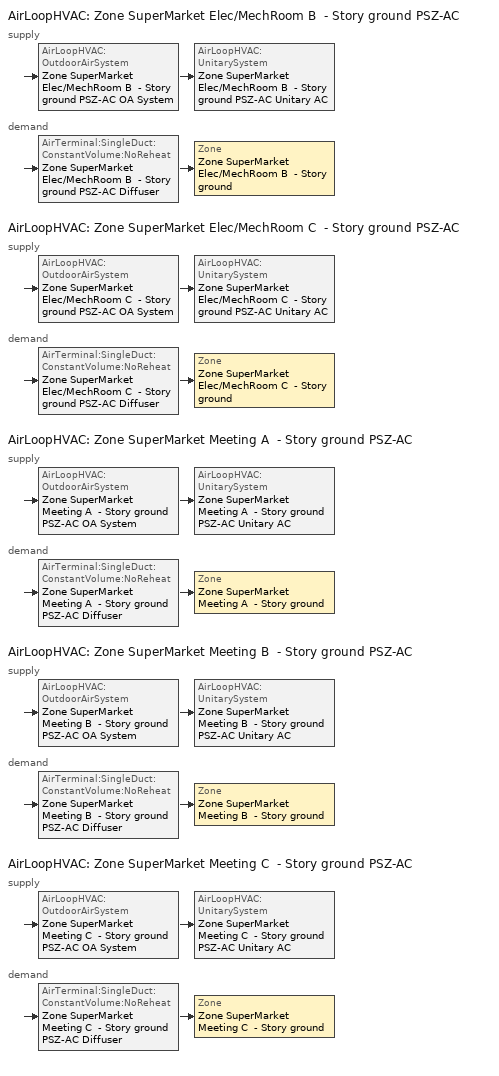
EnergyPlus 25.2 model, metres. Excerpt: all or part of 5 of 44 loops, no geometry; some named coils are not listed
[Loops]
AirLoopHVAC 'Zone SuperMarket Elec/MechRoom B  - Story ground PSZ-AC'
 supply: AirLoopHVAC:OutdoorAirSystem 'Zone SuperMarket Elec/MechRoom B  - Story ground PSZ-AC OA System' > AirLoopHVAC:UnitarySystem 'Zone SuperMarket Elec/MechRoom B  - Story ground PSZ-AC Unitary AC'
 demand: AirTerminal:SingleDuct:ConstantVolume:NoReheat 'Zone SuperMarket Elec/MechRoom B  - Story ground PSZ-AC Diffuser' > Zone 'Zone SuperMarket Elec/MechRoom B  - Story ground'
AirLoopHVAC 'Zone SuperMarket Elec/MechRoom C  - Story ground PSZ-AC'
 supply: AirLoopHVAC:OutdoorAirSystem 'Zone SuperMarket Elec/MechRoom C  - Story ground PSZ-AC OA System' > AirLoopHVAC:UnitarySystem 'Zone SuperMarket Elec/MechRoom C  - Story ground PSZ-AC Unitary AC'
 demand: AirTerminal:SingleDuct:ConstantVolume:NoReheat 'Zone SuperMarket Elec/MechRoom C  - Story ground PSZ-AC Diffuser' > Zone 'Zone SuperMarket Elec/MechRoom C  - Story ground'
AirLoopHVAC 'Zone SuperMarket Meeting A  - Story ground PSZ-AC'
 supply: AirLoopHVAC:OutdoorAirSystem 'Zone SuperMarket Meeting A  - Story ground PSZ-AC OA System' > AirLoopHVAC:UnitarySystem 'Zone SuperMarket Meeting A  - Story ground PSZ-AC Unitary AC'
 demand: AirTerminal:SingleDuct:ConstantVolume:NoReheat 'Zone SuperMarket Meeting A  - Story ground PSZ-AC Diffuser' > Zone 'Zone SuperMarket Meeting A  - Story ground'
AirLoopHVAC 'Zone SuperMarket Meeting B  - Story ground PSZ-AC'
 supply: AirLoopHVAC:OutdoorAirSystem 'Zone SuperMarket Meeting B  - Story ground PSZ-AC OA System' > AirLoopHVAC:UnitarySystem 'Zone SuperMarket Meeting B  - Story ground PSZ-AC Unitary AC'
 demand: AirTerminal:SingleDuct:ConstantVolume:NoReheat 'Zone SuperMarket Meeting B  - Story ground PSZ-AC Diffuser' > Zone 'Zone SuperMarket Meeting B  - Story ground'
AirLoopHVAC 'Zone SuperMarket Meeting C  - Story ground PSZ-AC'
 supply: AirLoopHVAC:OutdoorAirSystem 'Zone SuperMarket Meeting C  - Story ground PSZ-AC OA System' > AirLoopHVAC:UnitarySystem 'Zone SuperMarket Meeting C  - Story ground PSZ-AC Unitary AC'
 demand: AirTerminal:SingleDuct:ConstantVolume:NoReheat 'Zone SuperMarket Meeting C  - Story ground PSZ-AC Diffuser' > Zone 'Zone SuperMarket Meeting C  - Story ground'
[ZoneControl:Thermostat] Temperature Difference Between Cutout And Setpoint {deltaC}=0
Name | Zone or ZoneList | Control Type Schedule | Control 1
Zone SuperMarket Elec/MechRoom B  - Story ground Thermostat | Zone SuperMarket Elec/MechRoom B  - Story ground | Zone SuperMarket Elec/MechRoom B  - Story ground Thermostat Schedule | SuperMarket Elec/MechRoom - 90.1-2019 Thermostat 1
Zone SuperMarket Elec/MechRoom C  - Story ground Thermostat | Zone SuperMarket Elec/MechRoom C  - Story ground | Zone SuperMarket Elec/MechRoom C  - Story ground Thermostat Schedule | SuperMarket Elec/MechRoom - 90.1-2019 Thermostat 2
Zone SuperMarket Meeting A  - Story ground Thermostat | Zone SuperMarket Meeting A  - Story ground | Zone SuperMarket Meeting A  - Story ground Thermostat Schedule | SuperMarket Meeting - 90.1-2019 Thermostat 1
Zone SuperMarket Meeting B  - Story ground Thermostat | Zone SuperMarket Meeting B  - Story ground | Zone SuperMarket Meeting B  - Story ground Thermostat Schedule | SuperMarket Meeting - 90.1-2019 Thermostat
Zone SuperMarket Meeting C  - Story ground Thermostat | Zone SuperMarket Meeting C  - Story ground | Zone SuperMarket Meeting C  - Story ground Thermostat Schedule | SuperMarket Meeting - 90.1-2019 Thermostat 2
[ThermostatSetpoint:DualSetpoint] Heating Setpoint Temperature Schedule=SuperMarket HtgSetp; Cooling Setpoint Temperature Schedule=SuperMarket ClgSetp
SuperMarket Elec/MechRoom - 90.1-2019 Thermostat 1; SuperMarket Elec/MechRoom - 90.1-2019 Thermostat 2; SuperMarket Meeting - 90.1-2019 Thermostat 1; SuperMarket Meeting - 90.1-2019 Thermostat; SuperMarket Meeting - 90.1-2019 Thermostat 2
[AirTerminal:SingleDuct:ConstantVolume:NoReheat] Availability Schedule=Always On Discrete; Maximum Air Flow Rate {m3/s}=AutoSize
Zone SuperMarket Elec/MechRoom B  - Story ground PSZ-AC Diffuser; Zone SuperMarket Elec/MechRoom C  - Story ground PSZ-AC Diffuser; Zone SuperMarket Meeting A  - Story ground PSZ-AC Diffuser; Zone SuperMarket Meeting B  - Story ground PSZ-AC Diffuser; Zone SuperMarket Meeting C  - Story ground PSZ-AC Diffuser
[Zone equipment]
Zone SuperMarket Elec/MechRoom B  - Story ground: Zone SuperMarket Elec/MechRoom B  - Story ground PSZ-AC Diffuser
Zone SuperMarket Elec/MechRoom C  - Story ground: Zone SuperMarket Elec/MechRoom C  - Story ground PSZ-AC Diffuser
Zone SuperMarket Meeting A  - Story ground: Zone SuperMarket Meeting A  - Story ground PSZ-AC Diffuser
Zone SuperMarket Meeting B  - Story ground: Zone SuperMarket Meeting B  - Story ground PSZ-AC Diffuser
Zone SuperMarket Meeting C  - Story ground: Zone SuperMarket Meeting C  - Story ground PSZ-AC Diffuser
[Sizing:Zone] Zone Cooling Design Supply Air Temperature Input Method=SupplyAirTemperature; Zone Cooling Design Supply Air Temperature {C}=12.7778; Zone Cooling Design Supply Air Temperature Difference {deltaC}=11.11; Zone Heating Design Supply Air Temperature Input Method=SupplyAirTemperature; Zone Heating Design Supply Air Temperature {C}=50; Zone Heating Design Supply Air Temperature Difference {deltaC}=11.11; Zone Cooling Design Supply Air Humidity Ratio {kgWater/kgDryAir}=0.0085; Zone Heating Design Supply Air Humidity Ratio {kgWater/kgDryAir}=0.008; Cooling Design Air Flow Method=DesignDay; Cooling Design Air Flow Rate {m3/s}=0; Cooling Minimum Air Flow per Zone Floor Area {m3/s-m2}=0.000762; Cooling Minimum Air Flow {m3/s}=0; Cooling Minimum Air Flow Fraction=0; Heating Design Air Flow Method=DesignDay; Heating Design Air Flow Rate {m3/s}=0; Heating Maximum Air Flow per Zone Floor Area {m3/s-m2}=0.002032; Heating Maximum Air Flow {m3/s}=0.141576; Heating Maximum Air Flow Fraction=1; Account for Dedicated Outdoor Air System=No; Zone Load Sizing Method=Sensible Load Only No Latent Load; Zone Latent Cooling Design Supply Air Humidity Ratio Input Method=HumidityRatioDifference; Zone Cooling Design Supply Air Humidity Ratio Difference {kgWater/kgDryAir}=0.005; Zone Latent Heating Design Supply Air Humidity Ratio Input Method=HumidityRatioDifference; Zone Humidification Design Supply Air Humidity Ratio Difference {kgWater/kgDryAir}=0.005; Type of Space Sum to Use=Coincident; Heating Coil Sizing Method=None; Maximum Heating Capacity To Cooling Load Sizing Ratio {W/W}=1
Name | Design Specification Outdoor Air Object
Zone SuperMarket Elec/MechRoom B  - Story ground; Zone SuperMarket Elec/MechRoom C  - Story ground | SuperMarket Elec/MechRoom Ventilation
Zone SuperMarket Meeting A  - Story ground; Zone SuperMarket Meeting B  - Story ground; Zone SuperMarket Meeting C  - Story ground | SuperMarket Meeting Ventilation
[DesignSpecification:OutdoorAir] Outdoor Air Method=Sum; Outdoor Air Flow per Zone {m3/s}=0; Outdoor Air Flow Air Changes per Hour {1/hr}=0
Name | Outdoor Air Flow per Person {m3/s-person} | Outdoor Air Flow per Zone Floor Area {m3/s-m2}
SuperMarket Elec/MechRoom Ventilation | 0 | 0
SuperMarket Meeting Ventilation | 0.00235974 | 0.0003048
[AirLoopHVAC] Design Supply Air Flow Rate {m3/s}=AutoSize; Design Return Air Flow Fraction of Supply Air Flow=1
Zone SuperMarket Elec/MechRoom B  - Story ground PSZ-AC; Zone SuperMarket Elec/MechRoom C  - Story ground PSZ-AC; Zone SuperMarket Meeting A  - Story ground PSZ-AC; Zone SuperMarket Meeting B  - Story ground PSZ-AC; Zone SuperMarket Meeting C  - Story ground PSZ-AC
[Sizing:System] Type of Load to Size On=Sensible; Design Outdoor Air Flow Rate {m3/s}=Autosize; Central Heating Maximum System Air Flow Ratio=1; Preheat Design Temperature {C}=7.22222; Preheat Design Humidity Ratio {kgWater/kgDryAir}=0.008; Precool Design Temperature {C}=12.7778; Precool Design Humidity Ratio {kgWater/kgDryAir}=0.008; Central Cooling Design Supply Air Temperature {C}=12.7778; Central Heating Design Supply Air Temperature {C}=50; Type of Zone Sum to Use=Coincident; 100% Outdoor Air in Cooling=No; 100% Outdoor Air in Heating=No; Central Cooling Design Supply Air Humidity Ratio {kgWater/kgDryAir}=0.0085; Central Heating Design Supply Air Humidity Ratio {kgWater/kgDryAir}=0.008; Cooling Supply Air Flow Rate Method=DesignDay; Cooling Supply Air Flow Rate {m3/s}=0; Cooling Supply Air Flow Rate Per Floor Area {m3/s-m2}=0.00996765; Cooling Fraction of Autosized Cooling Supply Air Flow Rate=1; Cooling Supply Air Flow Rate Per Unit Cooling Capacity {m3/s-W}=3.94755e-05; Heating Supply Air Flow Rate Method=DesignDay; Heating Supply Air Flow Rate {m3/s}=0; Heating Supply Air Flow Rate Per Floor Area {m3/s-m2}=0.00996765; Heating Fraction of Autosized Heating Supply Air Flow Rate=1; Heating Fraction of Autosized Cooling Supply Air Flow Rate=1; Heating Supply Air Flow Rate Per Unit Heating Capacity {m3/s-W}=3.15882e-05; System Outdoor Air Method=ZoneSum; Zone Maximum Outdoor Air Fraction=1; Cooling Design Capacity Method=CoolingDesignCapacity; Cooling Design Capacity {W}=Autosize; Cooling Design Capacity Per Floor Area {W/m2}=234.7; Fraction of Autosized Cooling Design Capacity=1; Heating Design Capacity Method=HeatingDesignCapacity; Heating Design Capacity {W}=Autosize; Heating Design Capacity Per Floor Area {W/m2}=157; Fraction of Autosized Heating Design Capacity=1; Central Cooling Capacity Control Method=OnOff; Occupant Diversity=Autosize; Heating Coil Sizing Method=None; Maximum Heating Capacity To Cooling Capacity Sizing Ratio {W/W}=1
Zone SuperMarket Elec/MechRoom B  - Story ground PSZ-AC; Zone SuperMarket Elec/MechRoom C  - Story ground PSZ-AC; Zone SuperMarket Meeting A  - Story ground PSZ-AC; Zone SuperMarket Meeting B  - Story ground PSZ-AC; Zone SuperMarket Meeting C  - Story ground PSZ-AC
[Controller:OutdoorAir] Minimum Outdoor Air Flow Rate {m3/s}=Autosize; Maximum Outdoor Air Flow Rate {m3/s}=Autosize; Economizer Control Type=NoEconomizer; Economizer Control Action Type=ModulateFlow; Economizer Maximum Limit Dry-Bulb Temperature {C}=28; Economizer Maximum Limit Enthalpy {J/kg}=64000; Lockout Type=NoLockout; Minimum Limit Type=FixedMinimum; Minimum Outdoor Air Schedule=Always On Discrete; High Humidity Control=No; High Humidity Outdoor Air Flow Ratio=1; Control High Indoor Humidity Based on Outdoor Humidity Ratio=Yes; Heat Recovery Bypass Control Type=BypassWhenWithinEconomizerLimits; Economizer Operation Staging=InterlockedWithMechanicalCooling
Name | Mechanical Ventilation Controller
Zone SuperMarket Elec/MechRoom B  - Story ground PSZ-AC OA System Controller | Controller Mechanical Ventilation 8
Zone SuperMarket Elec/MechRoom C  - Story ground PSZ-AC OA System Controller | Controller Mechanical Ventilation 9
Zone SuperMarket Meeting A  - Story ground PSZ-AC OA System Controller | Controller Mechanical Ventilation 19
Zone SuperMarket Meeting B  - Story ground PSZ-AC OA System Controller | Controller Mechanical Ventilation 20
Zone SuperMarket Meeting C  - Story ground PSZ-AC OA System Controller | Controller Mechanical Ventilation 21
[Controller:MechanicalVentilation] Availability Schedule=Always On Discrete; Demand Controlled Ventilation=No; System Outdoor Air Method=ZoneSum
Name | Zone or ZoneList Name 1 | Design Specification Outdoor Air Object Name 1
Controller Mechanical Ventilation 8 | Zone SuperMarket Elec/MechRoom B  - Story ground | SuperMarket Elec/MechRoom Ventilation
Controller Mechanical Ventilation 9 | Zone SuperMarket Elec/MechRoom C  - Story ground | SuperMarket Elec/MechRoom Ventilation
Controller Mechanical Ventilation 19 | Zone SuperMarket Meeting A  - Story ground | SuperMarket Meeting Ventilation
Controller Mechanical Ventilation 20 | Zone SuperMarket Meeting B  - Story ground | SuperMarket Meeting Ventilation
Controller Mechanical Ventilation 21 | Zone SuperMarket Meeting C  - Story ground | SuperMarket Meeting Ventilation
[SetpointManager:MixedAir] Control Variable=Temperature
Name | Setpoint Node or NodeList
Zone SuperMarket Elec/MechRoom B  - Story ground PSZ-AC Mixed Air Node OS Default SPM | Zone SuperMarket Elec/MechRoom B  - Story ground PSZ-AC Mixed Air Node
Zone SuperMarket Elec/MechRoom C  - Story ground PSZ-AC Mixed Air Node OS Default SPM | Zone SuperMarket Elec/MechRoom C  - Story ground PSZ-AC Mixed Air Node
Zone SuperMarket Meeting A  - Story ground PSZ-AC Mixed Air Node OS Default SPM | Zone SuperMarket Meeting A  - Story ground PSZ-AC Mixed Air Node
Zone SuperMarket Meeting B  - Story ground PSZ-AC Mixed Air Node OS Default SPM | Zone SuperMarket Meeting B  - Story ground PSZ-AC Mixed Air Node
Zone SuperMarket Meeting C  - Story ground PSZ-AC Mixed Air Node OS Default SPM | Zone SuperMarket Meeting C  - Story ground PSZ-AC Mixed Air Node
[AirLoopHVAC:UnitarySystem] Control Type=Load; Dehumidification Control Type=None; Availability Schedule=Always On Discrete; Fan Placement=DrawThrough; Supply Air Fan Operating Mode Schedule=Always On Discrete; DX Heating Coil Sizing Ratio=1; Use DOAS DX Cooling Coil=No; Minimum Supply Air Temperature {C}=2; Latent Load Control=SensibleOnlyLoadControl; Cooling Supply Air Flow Rate Method=SupplyAirFlowRate; Cooling Supply Air Flow Rate {m3/s}=Autosize; Heating Supply Air Flow Rate Method=SupplyAirFlowRate; Heating Supply Air Flow Rate {m3/s}=Autosize; No Load Supply Air Flow Rate Method=None; No Load Supply Air Flow Rate Control Set To Low Speed=Yes; Maximum Supply Air Temperature {C}=80; Maximum Outdoor Dry-Bulb Temperature for Supplemental Heater Operation {C}=21; Ancillary On-Cycle Electric Power {W}=0; Ancillary Off-Cycle Electric Power {W}=0
Name | Controlling Zone or Thermostat Location | Supply Fan | Heating Coil | Cooling Coil | Supplemental Heating Coil
Zone SuperMarket Elec/MechRoom B  - Story ground PSZ-AC Unitary AC | Zone SuperMarket Elec/MechRoom B  - Story ground | Zone SuperMarket Elec/MechRoom B  - Story ground PSZ-AC Fan | Zone SuperMarket Elec/MechRoom B  - Story ground PSZ-AC Water Htg Coil | Zone SuperMarket Elec/MechRoom B  - Story ground PSZ-AC 1spd DX AC Clg Coil | Zone SuperMarket Elec/MechRoom B  - Story ground PSZ-AC Electric Backup Htg Coil
Zone SuperMarket Elec/MechRoom C  - Story ground PSZ-AC Unitary AC | Zone SuperMarket Elec/MechRoom C  - Story ground | Zone SuperMarket Elec/MechRoom C  - Story ground PSZ-AC Fan | Zone SuperMarket Elec/MechRoom C  - Story ground PSZ-AC Water Htg Coil | Zone SuperMarket Elec/MechRoom C  - Story ground PSZ-AC 1spd DX AC Clg Coil | Zone SuperMarket Elec/MechRoom C  - Story ground PSZ-AC Electric Backup Htg Coil
Zone SuperMarket Meeting A  - Story ground PSZ-AC Unitary AC | Zone SuperMarket Meeting A  - Story ground | Zone SuperMarket Meeting A  - Story ground PSZ-AC Fan | Zone SuperMarket Meeting A  - Story ground PSZ-AC Water Htg Coil | Zone SuperMarket Meeting A  - Story ground PSZ-AC 1spd DX AC Clg Coil | Zone SuperMarket Meeting A  - Story ground PSZ-AC Electric Backup Htg Coil
Zone SuperMarket Meeting B  - Story ground PSZ-AC Unitary AC | Zone SuperMarket Meeting B  - Story ground | Zone SuperMarket Meeting B  - Story ground PSZ-AC Fan | Zone SuperMarket Meeting B  - Story ground PSZ-AC Water Htg Coil | Zone SuperMarket Meeting B  - Story ground PSZ-AC 1spd DX AC Clg Coil | Zone SuperMarket Meeting B  - Story ground PSZ-AC Electric Backup Htg Coil
Zone SuperMarket Meeting C  - Story ground PSZ-AC Unitary AC | Zone SuperMarket Meeting C  - Story ground | Zone SuperMarket Meeting C  - Story ground PSZ-AC Fan | Zone SuperMarket Meeting C  - Story ground PSZ-AC Water Htg Coil | Zone SuperMarket Meeting C  - Story ground PSZ-AC 1spd DX AC Clg Coil | Zone SuperMarket Meeting C  - Story ground PSZ-AC Electric Backup Htg Coil
[Fan:OnOff] Availability Schedule=Always On Discrete; Fan Total Efficiency=0.54; Pressure Rise {Pa}=622.722; Maximum Flow Rate {m3/s}=Autosize; Motor Efficiency=0.9; Motor In Airstream Fraction=1
Name | Fan Power Ratio Function of Speed Ratio Curve | Fan Efficiency Ratio Function of Speed Ratio Curve
Zone SuperMarket Elec/MechRoom B  - Story ground PSZ-AC Fan | Fan On Off Power Curve 7 | Fan On Off Efficiency Curve 7
Zone SuperMarket Elec/MechRoom C  - Story ground PSZ-AC Fan | Fan On Off Power Curve 8 | Fan On Off Efficiency Curve 8
Zone SuperMarket Meeting A  - Story ground PSZ-AC Fan | Fan On Off Power Curve 18 | Fan On Off Efficiency Curve 18
Zone SuperMarket Meeting B  - Story ground PSZ-AC Fan | Fan On Off Power Curve 19 | Fan On Off Efficiency Curve 19
Zone SuperMarket Meeting C  - Story ground PSZ-AC Fan | Fan On Off Power Curve 20 | Fan On Off Efficiency Curve 20
[Coil:Cooling:DX:SingleSpeed] Availability Schedule=Always On Discrete; Gross Rated Total Cooling Capacity {W}=Autosize; Gross Rated Sensible Heat Ratio=Autosize; Gross Rated Cooling COP {W/W}=3; Rated Air Flow Rate {m3/s}=Autosize; Rated Evaporator Fan Power Per Volume Flow Rate 2017 {W/(m3/s)}=773.3; Rated Evaporator Fan Power Per Volume Flow Rate 2023 {W/(m3/s)}=934.4; Minimum Outdoor Dry-Bulb Temperature for Compressor Operation {C}=-25; Nominal Time for Condensate Removal to Begin {s}=0; Ratio of Initial Moisture Evaporation Rate and Steady State Latent Capacity=0; Maximum Cycling Rate {cycles/hr}=0; Latent Capacity Time Constant {s}=0; Condenser Type=AirCooled; Evaporative Condenser Effectiveness=0.9; Evaporative Condenser Air Flow Rate {m3/s}=Autosize; Evaporative Condenser Pump Rated Power Consumption {W}=Autosize; Crankcase Heater Capacity {W}=0; Maximum Outdoor Dry-Bulb Temperature for Crankcase Heater Operation {C}=10; Basin Heater Capacity {W/K}=0; Basin Heater Setpoint Temperature {C}=2
Name | Total Cooling Capacity Function of Temperature Curve | Total Cooling Capacity Function of Flow Fraction Curve | Energy Input Ratio Function of Temperature Curve | Energy Input Ratio Function of Flow Fraction Curve | Part Load Fraction Correlation Curve
Zone SuperMarket Elec/MechRoom B  - Story ground PSZ-AC 1spd DX AC Clg Coil | Curve Biquadratic 31 | Curve Quadratic 46 | Curve Biquadratic 32 | Curve Quadratic 47 | Curve Quadratic 48
Zone SuperMarket Elec/MechRoom C  - Story ground PSZ-AC 1spd DX AC Clg Coil | Curve Biquadratic 35 | Curve Quadratic 52 | Curve Biquadratic 36 | Curve Quadratic 53 | Curve Quadratic 54
Zone SuperMarket Meeting A  - Story ground PSZ-AC 1spd DX AC Clg Coil | Curve Biquadratic 75 | Curve Quadratic 112 | Curve Biquadratic 76 | Curve Quadratic 113 | Curve Quadratic 114
Zone SuperMarket Meeting B  - Story ground PSZ-AC 1spd DX AC Clg Coil | Curve Biquadratic 79 | Curve Quadratic 118 | Curve Biquadratic 80 | Curve Quadratic 119 | Curve Quadratic 120
Zone SuperMarket Meeting C  - Story ground PSZ-AC 1spd DX AC Clg Coil | Curve Biquadratic 83 | Curve Quadratic 124 | Curve Biquadratic 84 | Curve Quadratic 125 | Curve Quadratic 126
[Coil:Heating:Electric] Availability Schedule=Always On Discrete; Efficiency=1; Nominal Capacity {W}=Autosize
Zone SuperMarket Elec/MechRoom B  - Story ground PSZ-AC Electric Backup Htg Coil; Zone SuperMarket Elec/MechRoom C  - Story ground PSZ-AC Electric Backup Htg Coil; Zone SuperMarket Meeting A  - Story ground PSZ-AC Electric Backup Htg Coil; Zone SuperMarket Meeting B  - Story ground PSZ-AC Electric Backup Htg Coil; Zone SuperMarket Meeting C  - Story ground PSZ-AC Electric Backup Htg Coil
[SetpointManager:SingleZone:Reheat] Control Variable=Temperature; Minimum Supply Air Temperature {C}=12.7778; Maximum Supply Air Temperature {C}=50
Name | Control Zone | Setpoint Node or NodeList
Zone SuperMarket Elec/MechRoom B  - Story ground Setpoint Manager SZ Reheat | Zone SuperMarket Elec/MechRoom B  - Story ground | Zone SuperMarket Elec/MechRoom B  - Story ground PSZ-AC Supply Outlet Node
Zone SuperMarket Elec/MechRoom C  - Story ground Setpoint Manager SZ Reheat | Zone SuperMarket Elec/MechRoom C  - Story ground | Zone SuperMarket Elec/MechRoom C  - Story ground PSZ-AC Supply Outlet Node
Zone SuperMarket Meeting A  - Story ground Setpoint Manager SZ Reheat | Zone SuperMarket Meeting A  - Story ground | Zone SuperMarket Meeting A  - Story ground PSZ-AC Supply Outlet Node
Zone SuperMarket Meeting B  - Story ground Setpoint Manager SZ Reheat | Zone SuperMarket Meeting B  - Story ground | Zone SuperMarket Meeting B  - Story ground PSZ-AC Supply Outlet Node
Zone SuperMarket Meeting C  - Story ground Setpoint Manager SZ Reheat | Zone SuperMarket Meeting C  - Story ground | Zone SuperMarket Meeting C  - Story ground PSZ-AC Supply Outlet Node
[Schedule:Day:Interval]
SuperMarket HtgSetp Default; SuperMarket HtgSetp Winter Design Day: No, 06:00, 15.6, 22:00, 21, 24:00, 15.6
SuperMarket HtgSetp Summer Design Day: No, 24:00, 15.6
SuperMarket ClgSetp Default; SuperMarket ClgSetp Summer Design Day: No, 06:00, 30, 22:00, 24, 24:00, 30
SuperMarket ClgSetp Winter Design Day: No, 24:00, 30
[Schedule:Week:Daily]
SuperMarket HtgSetp Week Rule - Jan1-Dec31: SuperMarket HtgSetp Default, SuperMarket HtgSetp Default, SuperMarket HtgSetp Default, SuperMarket HtgSetp Default, SuperMarket HtgSetp Default, SuperMarket HtgSetp Default, SuperMarket HtgSetp Default, SuperMarket HtgSetp Default, SuperMarket HtgSetp Summer Design Day, SuperMarket HtgSetp Winter Design Day, SuperMarket HtgSetp Default, SuperMarket HtgSetp Default
SuperMarket ClgSetp Week Rule - Jan1-Dec31: SuperMarket ClgSetp Default, SuperMarket ClgSetp Default, SuperMarket ClgSetp Default, SuperMarket ClgSetp Default, SuperMarket ClgSetp Default, SuperMarket ClgSetp Default, SuperMarket ClgSetp Default, SuperMarket ClgSetp Default, SuperMarket ClgSetp Summer Design Day, SuperMarket ClgSetp Winter Design Day, SuperMarket ClgSetp Default, SuperMarket ClgSetp Default
[Schedule:Year]
SuperMarket HtgSetp: SuperMarket HtgSetp Week Rule - Jan1-Dec31, 1, 1, 12, 31
SuperMarket ClgSetp: SuperMarket ClgSetp Week Rule - Jan1-Dec31, 1, 1, 12, 31
[Schedule:Compact]
Zone SuperMarket Elec/MechRoom B  - Story ground Thermostat Schedule; Zone SuperMarket Elec/MechRoom C  - Story ground Thermostat Schedule; Zone SuperMarket Meeting A  - Story ground Thermostat Schedule; Zone SuperMarket Meeting B  - Story ground Thermostat Schedule; Zone SuperMarket Meeting C  - Story ground Thermostat Schedule: Through: 12/31, For: AllDays, Until: 24:00, 4
[Schedule:Constant]
Always On Discrete: Hourly Value=1
[Curve:Exponent] Coefficient1 Constant=1; Coefficient2 Constant=0; Coefficient3 Constant=0; Minimum Value of x {BasedOnField A2}=0; Maximum Value of x {BasedOnField A2}=1
Fan On Off Power Curve 7; Fan On Off Power Curve 8; Fan On Off Power Curve 18; Fan On Off Power Curve 19; Fan On Off Power Curve 20
[Curve:Cubic] Coefficient1 Constant=1; Coefficient2 x=0; Coefficient3 x**2=0; Coefficient4 x**3=0; Minimum Value of x {BasedOnField A2}=0; Maximum Value of x {BasedOnField A2}=1
Fan On Off Efficiency Curve 7; Fan On Off Efficiency Curve 8; Fan On Off Efficiency Curve 18; Fan On Off Efficiency Curve 19; Fan On Off Efficiency Curve 20
[Curve:Biquadratic] Minimum Value of x {BasedOnField A2}=-100; Maximum Value of x {BasedOnField A2}=100; Minimum Value of y {BasedOnField A3}=-100; Maximum Value of y {BasedOnField A3}=100
Name | Coefficient1 Constant | Coefficient2 x | Coefficient3 x**2 | Coefficient4 y | Coefficient5 y**2 | Coefficient6 x*y
Curve Biquadratic 31; Curve Biquadratic 35; Curve Biquadratic 75; Curve Biquadratic 79; Curve Biquadratic 83 | 0.971212 | -0.0152755 | 0.00144345 | -0.00039321 | -6.8364e-06 | -0.000290596
Curve Biquadratic 32; Curve Biquadratic 36; Curve Biquadratic 76; Curve Biquadratic 80; Curve Biquadratic 84 | 0.286871 | 0.0239022 | -0.000810648 | 0.0134585 | 0.000338936 | -0.000487004
[Curve:Quadratic]
Name | Coefficient1 Constant | Coefficient2 x | Coefficient3 x**2 | Minimum Value of x {BasedOnField A2} | Maximum Value of x {BasedOnField A2} | Minimum Curve Output {BasedOnField A3} | Maximum Curve Output {BasedOnField A3}
Curve Quadratic 46; Curve Quadratic 47; Curve Quadratic 52; Curve Quadratic 53; Curve Quadratic 112; Curve Quadratic 113; Curve Quadratic 118; Curve Quadratic 119; Curve Quadratic 124; Curve Quadratic 125 | 1 | 0 | 0 | -100 | 100
Curve Quadratic 48; Curve Quadratic 54; Curve Quadratic 114; Curve Quadratic 120; Curve Quadratic 126 | 0.909496 | 0.0986477 | -0.00819488 | 0 | 1 | 0.7 | 1
